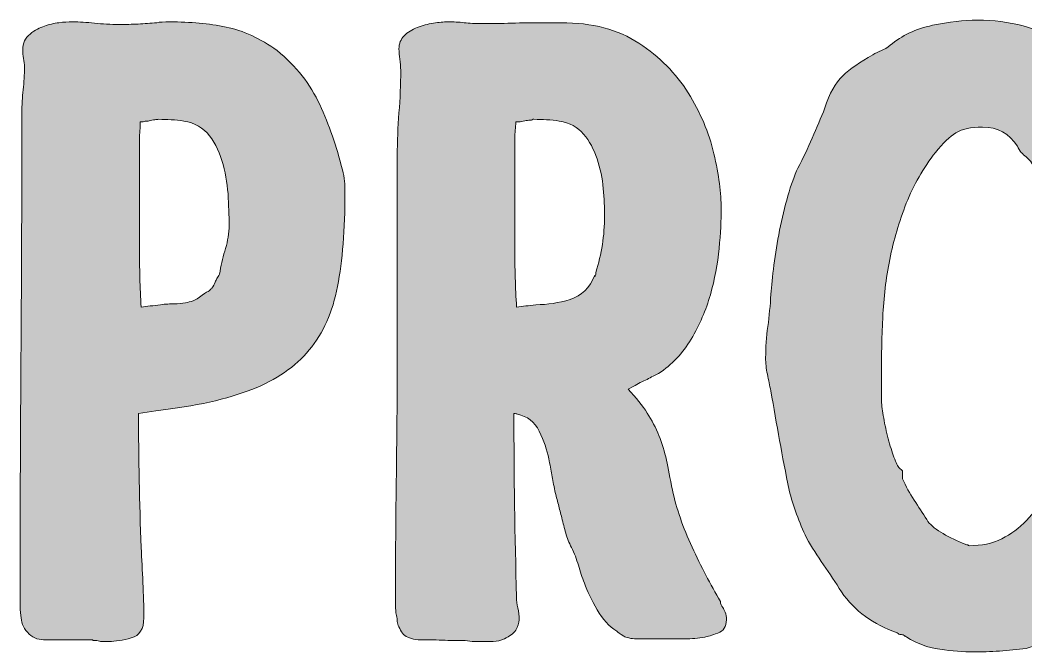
# Model space of a CAD drawing. Header units: inches. Extents: x 86 to 994, y -962 to -118.
# Drawn here: x 89.4 to 550.9, y -961.6 to -671.4 of the extents above; entities that cross this region are included whole.
import ezdxf

# ---------------------------------------------------------------- set-up
doc = ezdxf.new("R2010")
doc.units = ezdxf.units.IN
doc.header["$MEASUREMENT"] = 0
doc.layers.add('Layer 1', color=7, linetype='Continuous')

# ---------------------------------------------------------------- blocks, each defined once
blk = doc.blocks.new('block 3')
at = {"layer": 'Layer 1', "true_color": 0x1f9d48}
h = blk.add_hatch(color=114, dxfattribs=at)
h.dxf.hatch_style = 2
edge = h.paths.add_edge_path()
edge.add_spline(control_points=[(143.74, -852.05), (143.74, -872.58), (144.14, -893.09), (144.94, -913.61), (145.2, -918.94), (145.47, -924.34), (145.74, -929.79), (146, -935.26), (146.14, -940.65), (146.14, -945.98), (146.14, -951.05), (144.2, -954.11), (140.34, -955.18), (136.48, -956.24), (133.08, -956.77), (130.15, -956.77), (130.15, -956.77), (126.95, -956.77), (126.95, -956.77), (126.41, -956.77), (126.01, -956.71), (125.75, -956.58), (125.48, -956.44), (125.08, -956.37), (124.55, -956.37), (124.55, -956.37), (122.95, -956.37), (122.95, -956.37), (122.69, -956.11), (122.42, -955.98), (122.15, -955.98), (122.15, -955.98), (100.17, -955.98), (100.17, -955.98), (97.24, -955.98), (94.77, -954.84), (92.78, -952.58), (90.78, -950.32), (89.78, -947.72), (89.78, -944.78), (89.51, -942.92), (89.38, -941.25), (89.38, -939.79), (89.38, -938.33), (89.38, -937.33), (89.38, -936.79), (89.38, -899.49), (89.51, -862.38), (89.78, -825.47), (90.04, -788.57), (90.18, -751.47), (90.18, -714.16), (90.18, -710.43), (90.38, -706.83), (90.78, -703.37), (91.18, -699.91), (91.38, -696.44), (91.38, -692.97), (91.38, -691.64), (91.24, -690.31), (90.98, -688.98), (90.71, -687.65), (90.58, -686.32), (90.58, -684.98), (90.58, -682.05), (91.71, -679.65), (93.98, -677.79), (96.24, -675.93), (98.44, -674.72), (100.57, -674.19), (102.7, -673.39), (104.9, -672.86), (107.17, -672.59), (109.43, -672.33), (111.49, -672.19), (113.36, -672.19), (116.56, -672.19), (119.96, -672.39), (123.55, -672.79), (127.15, -673.19), (130.95, -673.39), (134.94, -673.39), (137.87, -673.39), (140.74, -673.33), (143.54, -673.19), (146.33, -673.06), (149.2, -672.86), (152.13, -672.59), (153.46, -672.33), (155.46, -672.19), (158.13, -672.19), (167.45, -672.19), (176.04, -672.99), (183.91, -674.59), (191.76, -676.19), (199.56, -679.79), (207.29, -685.38), (216.08, -692.58), (222.61, -700.84), (226.87, -710.16), (231.14, -719.49), (234.6, -729.48), (237.27, -740.14), (237.8, -742.01), (238.13, -743.74), (238.27, -745.34), (238.4, -746.93), (238.47, -748.67), (238.47, -750.53), (238.47, -767.59), (237.33, -781.98), (235.07, -793.7), (232.8, -805.43), (228.47, -815.15), (222.08, -822.88), (215.68, -830.61), (206.89, -836.67), (195.7, -841.06), (184.51, -845.46), (169.85, -848.72), (151.73, -850.86), (151.73, -850.86), (143.74, -852.05), (143.74, -852.05)], knot_values=[0, 0, 0, 0, 1, 1, 1, 2, 2, 2, 3, 3, 3, 4, 4, 4, 5, 5, 5, 6, 6, 6, 7, 7, 7, 8, 8, 8, 9, 9, 9, 10, 10, 10, 11, 11, 11, 12, 12, 12, 13, 13, 13, 14, 14, 14, 15, 15, 15, 16, 16, 16, 17, 17, 17, 18, 18, 18, 19, 19, 19, 20, 20, 20, 21, 21, 21, 22, 22, 22, 23, 23, 23, 24, 24, 24, 25, 25, 25, 26, 26, 26, 27, 27, 27, 28, 28, 28, 29, 29, 29, 30, 30, 30, 31, 31, 31, 32, 32, 32, 33, 33, 33, 34, 34, 34, 35, 35, 35, 36, 36, 36, 37, 37, 37, 38, 38, 38, 39, 39, 39, 40, 40, 40, 41, 41, 41, 41], degree=3, periodic=1)
edge = h.paths.add_edge_path()
edge.add_spline(control_points=[(144.94, -803.29), (146.27, -803.03), (147.67, -802.83), (149.13, -802.69), (150.6, -802.56), (152.13, -802.36), (153.73, -802.09), (156.13, -801.83), (158.26, -801.69), (160.13, -801.69), (161.99, -801.69), (163.72, -801.56), (165.32, -801.29), (166.38, -801.03), (167.52, -800.69), (168.72, -800.29), (169.92, -799.89), (171.32, -799.03), (172.92, -797.69), (174.52, -796.63), (175.58, -795.97), (176.11, -795.7), (176.11, -795.7), (176.91, -794.9), (176.91, -794.9), (176.91, -794.63), (177.05, -794.5), (177.31, -794.5), (178.11, -793.7), (178.64, -792.77), (178.91, -791.7), (179.17, -791.17), (179.44, -790.64), (179.71, -790.1), (179.97, -789.57), (180.37, -788.9), (180.91, -788.1), (181.44, -784.37), (182.24, -780.85), (183.31, -777.51), (184.37, -774.18), (185.04, -770.65), (185.31, -766.92), (185.31, -762.92), (185.17, -758.33), (184.91, -753.13), (184.64, -747.93), (183.84, -742.81), (182.51, -737.74), (181.17, -732.68), (179.11, -728.28), (176.31, -724.55), (173.51, -720.82), (169.58, -718.55), (164.52, -717.76), (162.65, -717.49), (160.73, -717.29), (158.73, -717.15), (156.73, -717.03), (154.79, -716.96), (152.93, -716.96), (152.39, -716.96), (151.8, -717.03), (151.13, -717.15), (150.46, -717.29), (149.46, -717.49), (148.14, -717.76), (147.6, -717.76), (147, -717.82), (146.33, -717.96), (145.67, -718.09), (145.07, -718.16), (144.54, -718.16), (144.54, -719.49), (144.47, -720.82), (144.34, -722.15), (144.2, -723.49), (144.14, -724.82), (144.14, -726.15), (144.14, -726.15), (144.14, -740.94), (144.14, -740.94), (144.14, -740.94), (144.14, -776.11), (144.14, -776.11), (144.14, -780.65), (144.2, -785.17), (144.34, -789.7), (144.47, -794.24), (144.67, -798.76), (144.94, -803.29)], knot_values=[0, 0, 0, 0, 1, 1, 1, 2, 2, 2, 3, 3, 3, 4, 4, 4, 5, 5, 5, 6, 6, 6, 7, 7, 7, 8, 8, 8, 9, 9, 9, 10, 10, 10, 11, 11, 11, 12, 12, 12, 13, 13, 13, 14, 14, 14, 15, 15, 15, 16, 16, 16, 17, 17, 17, 18, 18, 18, 19, 19, 19, 20, 20, 20, 21, 21, 21, 22, 22, 22, 23, 23, 23, 24, 24, 24, 25, 25, 25, 26, 26, 26, 27, 27, 27, 28, 28, 28, 29, 29, 29, 30, 30, 30, 30], degree=3, periodic=1)
h = blk.add_hatch(color=114, dxfattribs=at)
h.dxf.hatch_style = 2
edge = h.paths.add_edge_path()
edge.add_spline(control_points=[(368.36, -840.86), (372.1, -844.86), (375.02, -848.52), (377.16, -851.85), (379.29, -855.19), (381.09, -858.65), (382.55, -862.25), (384.02, -865.85), (385.15, -869.58), (385.95, -873.44), (386.75, -877.3), (387.68, -881.9), (388.75, -887.23), (390.61, -895.76), (393.61, -904.48), (397.74, -913.41), (401.87, -922.34), (406.2, -930.66), (410.74, -938.39), (410.74, -939.46), (411.13, -940.39), (411.93, -941.18), (412.19, -941.72), (412.53, -942.46), (412.93, -943.38), (413.33, -944.32), (413.53, -945.45), (413.53, -946.78), (413.53, -949.98), (412.19, -952.05), (409.54, -952.98), (406.87, -953.91), (404.87, -954.51), (403.54, -954.77), (400.6, -955.31), (397.54, -955.57), (394.35, -955.57), (391.15, -955.57), (387.95, -955.57), (384.75, -955.57), (384.75, -955.57), (372.36, -955.57), (372.36, -955.57), (371.03, -955.57), (369.83, -955.44), (368.77, -955.18), (367.7, -954.91), (366.9, -954.65), (366.37, -954.38), (364.77, -953.32), (363.7, -952.52), (363.17, -951.98), (359.7, -949.85), (356.71, -946.58), (354.18, -942.19), (351.64, -937.79), (349.71, -933.73), (348.38, -930), (347.31, -927.33), (346.38, -924.6), (345.58, -921.8), (344.78, -919), (343.72, -916.27), (342.39, -913.61), (341.32, -911.48), (340.45, -909.28), (339.79, -907.01), (339.12, -904.75), (338.52, -902.42), (337.99, -900.02), (337.45, -897.89), (336.92, -895.82), (336.39, -893.82), (335.85, -891.82), (335.32, -889.76), (334.79, -887.63), (334.25, -884.97), (333.79, -882.5), (333.39, -880.23), (332.99, -877.97), (332.52, -875.51), (331.99, -872.84), (331.19, -868.84), (329.73, -864.64), (327.6, -860.25), (325.46, -855.85), (322.13, -853.25), (317.6, -852.45), (317.34, -852.19), (316.81, -852.05), (316.01, -852.05), (316.01, -880.3), (316.41, -908.41), (317.21, -936.39), (317.21, -937.99), (317.41, -939.66), (317.8, -941.39), (318.2, -943.12), (318.4, -944.92), (318.4, -946.78), (318.4, -948.38), (317.87, -949.98), (316.81, -951.58), (315.74, -953.18), (314.01, -954.51), (311.61, -955.57), (310.01, -956.37), (308.28, -956.77), (306.41, -956.77), (306.41, -956.77), (302.42, -956.77), (302.42, -956.77), (301.08, -956.77), (299.62, -956.77), (298.02, -956.77), (296.42, -956.77), (294.95, -956.64), (293.62, -956.37), (290.16, -956.37), (286.63, -956.31), (283.03, -956.17), (279.44, -956.04), (275.77, -955.98), (272.04, -955.98), (270.7, -955.98), (269.11, -955.57), (267.24, -954.77), (265.37, -953.98), (264.04, -952.38), (263.25, -949.98), (262.71, -949.18), (262.45, -948.38), (262.45, -947.58), (262.45, -946.78), (262.31, -945.85), (262.05, -944.78), (261.78, -943.18), (261.65, -941.72), (261.65, -940.39), (261.65, -939.06), (261.65, -938.12), (261.65, -937.59), (261.65, -918.4), (261.78, -899.16), (262.05, -879.83), (262.31, -860.52), (262.45, -841.26), (262.45, -822.08), (262.45, -822.08), (262.45, -733.74), (262.45, -733.74), (262.45, -727.09), (262.71, -720.49), (263.25, -713.96), (263.78, -707.43), (264.04, -700.97), (264.04, -694.58), (264.04, -692.71), (263.91, -690.98), (263.65, -689.38), (263.38, -687.78), (263.25, -686.18), (263.25, -684.58), (263.25, -682.18), (264.04, -680.19), (265.64, -678.58), (267.24, -676.99), (269.24, -675.73), (271.64, -674.79), (274.04, -673.86), (276.5, -673.19), (279.03, -672.79), (281.56, -672.39), (283.76, -672.19), (285.63, -672.19), (288.29, -672.19), (290.83, -672.33), (293.22, -672.59), (295.62, -672.86), (298.15, -672.99), (300.82, -672.99), (305.61, -672.99), (310.34, -672.93), (315.01, -672.79), (319.67, -672.66), (324.4, -672.59), (329.2, -672.59), (329.2, -672.59), (337.59, -672.59), (337.59, -672.59), (351.98, -672.59), (363.9, -675.73), (373.36, -681.98), (382.82, -688.25), (390.35, -695.84), (395.95, -704.77), (401.54, -713.7), (405.47, -723.02), (407.74, -732.74), (410, -742.47), (411.13, -750.93), (411.13, -758.13), (411.13, -763.19), (410.79, -769.26), (410.14, -776.31), (409.47, -783.38), (408.14, -790.44), (406.14, -797.5), (404.14, -804.56), (401.2, -811.35), (397.34, -817.88), (393.48, -824.41), (388.48, -829.67), (382.36, -833.67), (382.36, -833.67), (379.96, -834.87), (379.96, -834.87), (378.89, -835.4), (377.96, -835.93), (377.16, -836.47), (375.02, -837.27), (372.89, -838.33), (370.77, -839.66), (370.77, -839.66), (368.36, -840.86), (368.36, -840.86)], knot_values=[0, 0, 0, 0, 1, 1, 1, 2, 2, 2, 3, 3, 3, 4, 4, 4, 5, 5, 5, 6, 6, 6, 7, 7, 7, 8, 8, 8, 9, 9, 9, 10, 10, 10, 11, 11, 11, 12, 12, 12, 13, 13, 13, 14, 14, 14, 15, 15, 15, 16, 16, 16, 17, 17, 17, 18, 18, 18, 19, 19, 19, 20, 20, 20, 21, 21, 21, 22, 22, 22, 23, 23, 23, 24, 24, 24, 25, 25, 25, 26, 26, 26, 27, 27, 27, 28, 28, 28, 29, 29, 29, 30, 30, 30, 31, 31, 31, 32, 32, 32, 33, 33, 33, 34, 34, 34, 35, 35, 35, 36, 36, 36, 37, 37, 37, 38, 38, 38, 39, 39, 39, 40, 40, 40, 41, 41, 41, 42, 42, 42, 43, 43, 43, 44, 44, 44, 45, 45, 45, 46, 46, 46, 47, 47, 47, 48, 48, 48, 49, 49, 49, 50, 50, 50, 51, 51, 51, 52, 52, 52, 53, 53, 53, 54, 54, 54, 55, 55, 55, 56, 56, 56, 57, 57, 57, 58, 58, 58, 59, 59, 59, 60, 60, 60, 61, 61, 61, 62, 62, 62, 63, 63, 63, 64, 64, 64, 65, 65, 65, 66, 66, 66, 67, 67, 67, 68, 68, 68, 69, 69, 69, 70, 70, 70, 71, 71, 71, 72, 72, 72, 73, 73, 73, 74, 74, 74, 75, 75, 75, 75], degree=3, periodic=1)
edge = h.paths.add_edge_path()
edge.add_spline(control_points=[(353.18, -789.3), (353.18, -789.04), (353.24, -788.77), (353.38, -788.5), (353.51, -788.24), (353.58, -787.84), (353.58, -787.3), (354.91, -783.04), (355.91, -778.78), (356.58, -774.51), (357.24, -770.25), (357.57, -765.86), (357.57, -761.32), (357.57, -757.6), (357.38, -753.4), (356.97, -748.73), (356.58, -744.07), (355.64, -739.54), (354.18, -735.14), (352.71, -730.75), (350.64, -726.95), (347.98, -723.75), (345.31, -720.55), (341.59, -718.55), (336.79, -717.76), (334.92, -717.49), (332.99, -717.29), (331, -717.15), (329, -717.03), (327.06, -716.96), (325.2, -716.96), (325.2, -716.96), (324.8, -716.96), (324.8, -716.96), (324.53, -717.22), (324.26, -717.36), (324, -717.36), (323.2, -717.36), (322.4, -717.42), (321.6, -717.56), (320.8, -717.69), (319.87, -717.89), (318.8, -718.16), (318.8, -718.16), (316.81, -718.16), (316.81, -718.16), (316.81, -719.49), (316.74, -720.75), (316.61, -721.95), (316.47, -723.15), (316.41, -724.42), (316.41, -725.75), (316.41, -725.75), (316.41, -740.54), (316.41, -740.54), (316.41, -740.54), (316.41, -776.11), (316.41, -776.11), (316.41, -780.65), (316.47, -785.17), (316.61, -789.7), (316.74, -794.24), (316.94, -798.76), (317.21, -803.29), (318.54, -803.03), (319.94, -802.83), (321.4, -802.69), (322.86, -802.56), (324.4, -802.36), (326, -802.09), (331.33, -802.09), (336.59, -801.29), (341.79, -799.69), (346.98, -798.1), (350.78, -794.37), (353.18, -788.5), (353.18, -788.5), (353.18, -789.3), (353.18, -789.3)], knot_values=[0, 0, 0, 0, 1, 1, 1, 2, 2, 2, 3, 3, 3, 4, 4, 4, 5, 5, 5, 6, 6, 6, 7, 7, 7, 8, 8, 8, 9, 9, 9, 10, 10, 10, 11, 11, 11, 12, 12, 12, 13, 13, 13, 14, 14, 14, 15, 15, 15, 16, 16, 16, 17, 17, 17, 18, 18, 18, 19, 19, 19, 20, 20, 20, 21, 21, 21, 22, 22, 22, 23, 23, 23, 24, 24, 24, 25, 25, 25, 26, 26, 26, 26], degree=3, periodic=1)
h = blk.add_hatch(color=114, dxfattribs=at)
h.dxf.hatch_style = 2
edge = h.paths.add_edge_path()
edge.add_spline(control_points=[(433.91, -797.3), (434.17, -793.57), (434.64, -789.1), (435.31, -783.91), (435.97, -778.71), (436.84, -773.38), (437.91, -767.92), (438.97, -762.46), (440.24, -757.19), (441.71, -752.13), (443.17, -747.07), (444.7, -742.81), (446.3, -739.34), (448.7, -734.81), (450.9, -730.21), (452.9, -725.55), (454.9, -720.89), (456.83, -716.3), (458.69, -711.76), (460.82, -705.1), (463.55, -700.17), (466.89, -696.97), (470.22, -693.78), (474.81, -690.58), (480.68, -687.38), (482.01, -686.58), (483.34, -685.92), (484.67, -685.38), (486.01, -684.85), (487.34, -684.05), (488.67, -682.98), (494, -678.46), (500.46, -675.39), (508.05, -673.79), (515.65, -672.19), (522.51, -671.39), (528.64, -671.39), (543.56, -671.39), (556.75, -674.99), (568.21, -682.18), (570.07, -683.78), (572.34, -684.98), (575, -685.78), (576.33, -686.32), (577.53, -686.98), (578.6, -687.78), (579.66, -688.58), (580.86, -689.25), (582.2, -689.78), (584.86, -691.37), (587.4, -693.18), (589.79, -695.17), (592.19, -697.17), (594.32, -699.64), (596.19, -702.57), (597.79, -705.5), (599.19, -708.63), (600.39, -711.96), (601.58, -715.29), (602.85, -718.55), (604.18, -721.75), (606.31, -725.75), (608.11, -729.55), (609.58, -733.15), (611.04, -736.74), (612.38, -740.28), (613.58, -743.74), (614.78, -747.2), (615.91, -750.8), (616.97, -754.53), (618.04, -758.26), (619.1, -762.39), (620.17, -766.92), (620.7, -769.86), (621.1, -772.65), (621.37, -775.31), (621.63, -777.98), (621.77, -780.65), (621.77, -783.31), (622.03, -783.84), (622.43, -784.9), (622.97, -786.5), (623.23, -787.3), (623.37, -788.24), (623.37, -789.3), (623.37, -790.37), (623.5, -791.3), (623.77, -792.1), (624.3, -796.63), (624.83, -801.43), (625.37, -806.49), (625.9, -811.55), (626.17, -816.35), (626.17, -820.88), (626.17, -834.47), (624.37, -849.06), (620.77, -864.64), (617.17, -880.23), (612.97, -894.56), (608.18, -907.61), (606.58, -912.15), (603.58, -917.47), (599.19, -923.6), (594.79, -929.73), (590.99, -934.66), (587.8, -938.39), (586.46, -939.73), (585.2, -940.92), (584, -941.98), (582.8, -943.05), (581.66, -944.12), (580.6, -945.18), (579.27, -946.25), (578.07, -947.18), (577, -947.98), (575.94, -948.78), (574.74, -949.72), (573.41, -950.78), (573.41, -950.78), (571.01, -952.78), (571.01, -952.78), (571.01, -952.78), (567.41, -952.78), (567.41, -952.78), (566.07, -952.78), (563.95, -953.58), (561.02, -955.18), (560.48, -955.71), (559.88, -956.17), (559.22, -956.58), (558.55, -956.97), (557.95, -957.3), (557.42, -957.57), (556.88, -957.84), (556.02, -958.24), (554.82, -958.77), (553.62, -959.3), (552.36, -959.7), (551.02, -959.97), (547.03, -960.5), (542.96, -960.9), (538.83, -961.17), (534.7, -961.43), (530.77, -961.57), (527.04, -961.57), (522.24, -961.57), (517.05, -961.17), (511.45, -960.37), (505.86, -959.57), (500.79, -957.71), (496.27, -954.77), (496, -954.51), (495.8, -954.38), (495.67, -954.38), (495.53, -954.38), (495.33, -954.24), (495.07, -953.98), (494.53, -953.71), (494, -953.58), (493.47, -953.58), (492.93, -953.58), (492.4, -953.32), (491.87, -952.78), (480.94, -949.05), (472.42, -942.78), (466.29, -933.99), (463.62, -929.73), (460.89, -925.6), (458.09, -921.6), (455.3, -917.6), (452.7, -913.48), (450.3, -909.21), (446.84, -902.01), (444.17, -894.69), (442.31, -887.23), (440.71, -879.5), (439.24, -871.91), (437.91, -864.45), (436.57, -856.99), (435.24, -849.39), (433.91, -841.66), (433.37, -839.26), (432.84, -836.74), (432.31, -834.07), (431.78, -831.41), (431.51, -828.87), (431.51, -826.47), (431.51, -821.68), (431.85, -816.88), (432.51, -812.08), (433.18, -807.29), (433.64, -802.36), (433.91, -797.3)], knot_values=[0, 0, 0, 0, 1, 1, 1, 2, 2, 2, 3, 3, 3, 4, 4, 4, 5, 5, 5, 6, 6, 6, 7, 7, 7, 8, 8, 8, 9, 9, 9, 10, 10, 10, 11, 11, 11, 12, 12, 12, 13, 13, 13, 14, 14, 14, 15, 15, 15, 16, 16, 16, 17, 17, 17, 18, 18, 18, 19, 19, 19, 20, 20, 20, 21, 21, 21, 22, 22, 22, 23, 23, 23, 24, 24, 24, 25, 25, 25, 26, 26, 26, 27, 27, 27, 28, 28, 28, 29, 29, 29, 30, 30, 30, 31, 31, 31, 32, 32, 32, 33, 33, 33, 34, 34, 34, 35, 35, 35, 36, 36, 36, 37, 37, 37, 38, 38, 38, 39, 39, 39, 40, 40, 40, 41, 41, 41, 42, 42, 42, 43, 43, 43, 44, 44, 44, 45, 45, 45, 46, 46, 46, 47, 47, 47, 48, 48, 48, 49, 49, 49, 50, 50, 50, 51, 51, 51, 52, 52, 52, 53, 53, 53, 54, 54, 54, 55, 55, 55, 56, 56, 56, 57, 57, 57, 58, 58, 58, 59, 59, 59, 60, 60, 60, 61, 61, 61, 62, 62, 62, 63, 63, 63, 64, 64, 64, 64], degree=3, periodic=1)
edge = h.paths.add_edge_path()
edge.add_spline(control_points=[(494.27, -882.03), (495.86, -885.5), (497.67, -888.76), (499.66, -891.82), (501.66, -894.89), (503.59, -897.89), (505.46, -900.82), (506.79, -902.95), (508.92, -904.88), (511.85, -906.61), (514.78, -908.35), (518.11, -910.01), (521.85, -911.61), (522.38, -911.88), (522.91, -912.08), (523.45, -912.21), (523.98, -912.34), (524.51, -912.55), (525.04, -912.81), (530.64, -912.81), (535.57, -911.75), (539.83, -909.61), (544.09, -907.48), (547.89, -904.68), (551.22, -901.22), (554.55, -897.76), (557.28, -893.76), (559.42, -889.22), (561.55, -884.7), (563.15, -879.9), (564.21, -874.84), (566.61, -865.51), (568.81, -856.05), (570.81, -846.46), (572.81, -836.87), (573.81, -827.14), (573.81, -817.28), (573.81, -811.95), (573.34, -805.63), (572.41, -798.29), (571.47, -790.97), (570.14, -783.5), (568.41, -775.91), (566.67, -768.32), (564.55, -761.06), (562.02, -754.13), (559.48, -747.2), (556.75, -741.6), (553.82, -737.34), (553.55, -737.08), (553.42, -736.88), (553.42, -736.74), (553.42, -736.61), (553.28, -736.41), (553.02, -736.14), (553.02, -736.14), (551.02, -734.14), (551.02, -734.14), (549.42, -733.08), (548.09, -731.48), (547.03, -729.35), (543.29, -723.49), (537.96, -720.55), (531.04, -720.55), (525.71, -720.55), (521.64, -721.42), (518.85, -723.15), (516.05, -724.89), (512.92, -727.89), (509.45, -732.14), (503.86, -739.34), (499.39, -747.13), (496.07, -755.53), (492.73, -763.92), (490.2, -772.51), (488.47, -781.31), (486.73, -790.1), (485.67, -798.96), (485.27, -807.89), (484.87, -816.82), (484.67, -825.67), (484.67, -834.47), (484.67, -834.47), (484.67, -845.66), (484.67, -845.66), (484.67, -847.53), (484.94, -849.99), (485.47, -853.05), (486.01, -856.12), (486.67, -859.25), (487.47, -862.45), (488.27, -865.64), (489.13, -868.58), (490.07, -871.24), (491, -873.91), (491.87, -875.77), (492.67, -876.83), (492.67, -876.83), (494.27, -878.43), (494.27, -878.43), (494.27, -878.43), (494.27, -882.03), (494.27, -882.03)], knot_values=[0, 0, 0, 0, 1, 1, 1, 2, 2, 2, 3, 3, 3, 4, 4, 4, 5, 5, 5, 6, 6, 6, 7, 7, 7, 8, 8, 8, 9, 9, 9, 10, 10, 10, 11, 11, 11, 12, 12, 12, 13, 13, 13, 14, 14, 14, 15, 15, 15, 16, 16, 16, 17, 17, 17, 18, 18, 18, 19, 19, 19, 20, 20, 20, 21, 21, 21, 22, 22, 22, 23, 23, 23, 24, 24, 24, 25, 25, 25, 26, 26, 26, 27, 27, 27, 28, 28, 28, 29, 29, 29, 30, 30, 30, 31, 31, 31, 32, 32, 32, 33, 33, 33, 34, 34, 34, 34], degree=3, periodic=1)
at = {"layer": 'Layer 1', "lineweight": 0}
for points, knots in [([(143.74, -852.05), (143.74, -872.58), (144.14, -893.09), (144.94, -913.61), (145.2, -918.94), (145.47, -924.34), (145.74, -929.79), (146, -935.26), (146.14, -940.65), (146.14, -945.98), (146.14, -951.05), (144.2, -954.11), (140.34, -955.18), (136.48, -956.24), (133.08, -956.77), (130.15, -956.77), (130.15, -956.77), (126.95, -956.77), (126.95, -956.77), (126.41, -956.77), (126.01, -956.71), (125.75, -956.58), (125.48, -956.44), (125.08, -956.37), (124.55, -956.37), (124.55, -956.37), (122.95, -956.37), (122.95, -956.37), (122.69, -956.11), (122.42, -955.98), (122.15, -955.98), (122.15, -955.98), (100.17, -955.98), (100.17, -955.98), (97.24, -955.98), (94.77, -954.84), (92.78, -952.58), (90.78, -950.32), (89.78, -947.72), (89.78, -944.78), (89.51, -942.92), (89.38, -941.25), (89.38, -939.79), (89.38, -938.33), (89.38, -937.33), (89.38, -936.79), (89.38, -899.49), (89.51, -862.38), (89.78, -825.47), (90.04, -788.57), (90.18, -751.47), (90.18, -714.16), (90.18, -710.43), (90.38, -706.83), (90.78, -703.37), (91.18, -699.91), (91.38, -696.44), (91.38, -692.97), (91.38, -691.64), (91.24, -690.31), (90.98, -688.98), (90.71, -687.65), (90.58, -686.32), (90.58, -684.98), (90.58, -682.05), (91.71, -679.65), (93.98, -677.79), (96.24, -675.93), (98.44, -674.72), (100.57, -674.19), (102.7, -673.39), (104.9, -672.86), (107.17, -672.59), (109.43, -672.33), (111.49, -672.19), (113.36, -672.19), (116.56, -672.19), (119.96, -672.39), (123.55, -672.79), (127.15, -673.19), (130.95, -673.39), (134.94, -673.39), (137.87, -673.39), (140.74, -673.33), (143.54, -673.19), (146.33, -673.06), (149.2, -672.86), (152.13, -672.59), (153.46, -672.33), (155.46, -672.19), (158.13, -672.19), (167.45, -672.19), (176.04, -672.99), (183.91, -674.59), (191.76, -676.19), (199.56, -679.79), (207.29, -685.38), (216.08, -692.58), (222.61, -700.84), (226.87, -710.16), (231.14, -719.49), (234.6, -729.48), (237.27, -740.14), (237.8, -742.01), (238.13, -743.74), (238.27, -745.34), (238.4, -746.93), (238.47, -748.67), (238.47, -750.53), (238.47, -767.59), (237.33, -781.98), (235.07, -793.7), (232.8, -805.43), (228.47, -815.15), (222.08, -822.88), (215.68, -830.61), (206.89, -836.67), (195.7, -841.06), (184.51, -845.46), (169.85, -848.72), (151.73, -850.86), (151.73, -850.86), (143.74, -852.05), (143.74, -852.05)], [0, 0, 0, 0, 1, 1, 1, 2, 2, 2, 3, 3, 3, 4, 4, 4, 5, 5, 5, 6, 6, 6, 7, 7, 7, 8, 8, 8, 9, 9, 9, 10, 10, 10, 11, 11, 11, 12, 12, 12, 13, 13, 13, 14, 14, 14, 15, 15, 15, 16, 16, 16, 17, 17, 17, 18, 18, 18, 19, 19, 19, 20, 20, 20, 21, 21, 21, 22, 22, 22, 23, 23, 23, 24, 24, 24, 25, 25, 25, 26, 26, 26, 27, 27, 27, 28, 28, 28, 29, 29, 29, 30, 30, 30, 31, 31, 31, 32, 32, 32, 33, 33, 33, 34, 34, 34, 35, 35, 35, 36, 36, 36, 37, 37, 37, 38, 38, 38, 39, 39, 39, 40, 40, 40, 41, 41, 41, 41]), ([(368.36, -840.86), (372.1, -844.86), (375.02, -848.52), (377.16, -851.85), (379.29, -855.19), (381.09, -858.65), (382.55, -862.25), (384.02, -865.85), (385.15, -869.58), (385.95, -873.44), (386.75, -877.3), (387.68, -881.9), (388.75, -887.23), (390.61, -895.76), (393.61, -904.48), (397.74, -913.41), (401.87, -922.34), (406.2, -930.66), (410.74, -938.39), (410.74, -939.46), (411.13, -940.39), (411.93, -941.18), (412.19, -941.72), (412.53, -942.46), (412.93, -943.38), (413.33, -944.32), (413.53, -945.45), (413.53, -946.78), (413.53, -949.98), (412.19, -952.05), (409.54, -952.98), (406.87, -953.91), (404.87, -954.51), (403.54, -954.77), (400.6, -955.31), (397.54, -955.57), (394.35, -955.57), (391.15, -955.57), (387.95, -955.57), (384.75, -955.57), (384.75, -955.57), (372.36, -955.57), (372.36, -955.57), (371.03, -955.57), (369.83, -955.44), (368.77, -955.18), (367.7, -954.91), (366.9, -954.65), (366.37, -954.38), (364.77, -953.32), (363.7, -952.52), (363.17, -951.98), (359.7, -949.85), (356.71, -946.58), (354.18, -942.19), (351.64, -937.79), (349.71, -933.73), (348.38, -930), (347.31, -927.33), (346.38, -924.6), (345.58, -921.8), (344.78, -919), (343.72, -916.27), (342.39, -913.61), (341.32, -911.48), (340.45, -909.28), (339.79, -907.01), (339.12, -904.75), (338.52, -902.42), (337.99, -900.02), (337.45, -897.89), (336.92, -895.82), (336.39, -893.82), (335.85, -891.82), (335.32, -889.76), (334.79, -887.63), (334.25, -884.97), (333.79, -882.5), (333.39, -880.23), (332.99, -877.97), (332.52, -875.51), (331.99, -872.84), (331.19, -868.84), (329.73, -864.64), (327.6, -860.25), (325.46, -855.85), (322.13, -853.25), (317.6, -852.45), (317.34, -852.19), (316.81, -852.05), (316.01, -852.05), (316.01, -880.3), (316.41, -908.41), (317.21, -936.39), (317.21, -937.99), (317.41, -939.66), (317.8, -941.39), (318.2, -943.12), (318.4, -944.92), (318.4, -946.78), (318.4, -948.38), (317.87, -949.98), (316.81, -951.58), (315.74, -953.18), (314.01, -954.51), (311.61, -955.57), (310.01, -956.37), (308.28, -956.77), (306.41, -956.77), (306.41, -956.77), (302.42, -956.77), (302.42, -956.77), (301.08, -956.77), (299.62, -956.77), (298.02, -956.77), (296.42, -956.77), (294.95, -956.64), (293.62, -956.37), (290.16, -956.37), (286.63, -956.31), (283.03, -956.17), (279.44, -956.04), (275.77, -955.98), (272.04, -955.98), (270.7, -955.98), (269.11, -955.57), (267.24, -954.77), (265.37, -953.98), (264.04, -952.38), (263.25, -949.98), (262.71, -949.18), (262.45, -948.38), (262.45, -947.58), (262.45, -946.78), (262.31, -945.85), (262.05, -944.78), (261.78, -943.18), (261.65, -941.72), (261.65, -940.39), (261.65, -939.06), (261.65, -938.12), (261.65, -937.59), (261.65, -918.4), (261.78, -899.16), (262.05, -879.83), (262.31, -860.52), (262.45, -841.26), (262.45, -822.08), (262.45, -822.08), (262.45, -733.74), (262.45, -733.74), (262.45, -727.09), (262.71, -720.49), (263.25, -713.96), (263.78, -707.43), (264.04, -700.97), (264.04, -694.58), (264.04, -692.71), (263.91, -690.98), (263.65, -689.38), (263.38, -687.78), (263.25, -686.18), (263.25, -684.58), (263.25, -682.18), (264.04, -680.19), (265.64, -678.58), (267.24, -676.99), (269.24, -675.73), (271.64, -674.79), (274.04, -673.86), (276.5, -673.19), (279.03, -672.79), (281.56, -672.39), (283.76, -672.19), (285.63, -672.19), (288.29, -672.19), (290.83, -672.33), (293.22, -672.59), (295.62, -672.86), (298.15, -672.99), (300.82, -672.99), (305.61, -672.99), (310.34, -672.93), (315.01, -672.79), (319.67, -672.66), (324.4, -672.59), (329.2, -672.59), (329.2, -672.59), (337.59, -672.59), (337.59, -672.59), (351.98, -672.59), (363.9, -675.73), (373.36, -681.98), (382.82, -688.25), (390.35, -695.84), (395.95, -704.77), (401.54, -713.7), (405.47, -723.02), (407.74, -732.74), (410, -742.47), (411.13, -750.93), (411.13, -758.13), (411.13, -763.19), (410.79, -769.26), (410.14, -776.31), (409.47, -783.38), (408.14, -790.44), (406.14, -797.5), (404.14, -804.56), (401.2, -811.35), (397.34, -817.88), (393.48, -824.41), (388.48, -829.67), (382.36, -833.67), (382.36, -833.67), (379.96, -834.87), (379.96, -834.87), (378.89, -835.4), (377.96, -835.93), (377.16, -836.47), (375.02, -837.27), (372.89, -838.33), (370.77, -839.66), (370.77, -839.66), (368.36, -840.86), (368.36, -840.86)], [0, 0, 0, 0, 1, 1, 1, 2, 2, 2, 3, 3, 3, 4, 4, 4, 5, 5, 5, 6, 6, 6, 7, 7, 7, 8, 8, 8, 9, 9, 9, 10, 10, 10, 11, 11, 11, 12, 12, 12, 13, 13, 13, 14, 14, 14, 15, 15, 15, 16, 16, 16, 17, 17, 17, 18, 18, 18, 19, 19, 19, 20, 20, 20, 21, 21, 21, 22, 22, 22, 23, 23, 23, 24, 24, 24, 25, 25, 25, 26, 26, 26, 27, 27, 27, 28, 28, 28, 29, 29, 29, 30, 30, 30, 31, 31, 31, 32, 32, 32, 33, 33, 33, 34, 34, 34, 35, 35, 35, 36, 36, 36, 37, 37, 37, 38, 38, 38, 39, 39, 39, 40, 40, 40, 41, 41, 41, 42, 42, 42, 43, 43, 43, 44, 44, 44, 45, 45, 45, 46, 46, 46, 47, 47, 47, 48, 48, 48, 49, 49, 49, 50, 50, 50, 51, 51, 51, 52, 52, 52, 53, 53, 53, 54, 54, 54, 55, 55, 55, 56, 56, 56, 57, 57, 57, 58, 58, 58, 59, 59, 59, 60, 60, 60, 61, 61, 61, 62, 62, 62, 63, 63, 63, 64, 64, 64, 65, 65, 65, 66, 66, 66, 67, 67, 67, 68, 68, 68, 69, 69, 69, 70, 70, 70, 71, 71, 71, 72, 72, 72, 73, 73, 73, 74, 74, 74, 75, 75, 75, 75]), ([(433.91, -797.3), (434.17, -793.57), (434.64, -789.1), (435.31, -783.91), (435.97, -778.71), (436.84, -773.38), (437.91, -767.92), (438.97, -762.46), (440.24, -757.19), (441.71, -752.13), (443.17, -747.07), (444.7, -742.81), (446.3, -739.34), (448.7, -734.81), (450.9, -730.21), (452.9, -725.55), (454.9, -720.89), (456.83, -716.3), (458.69, -711.76), (460.82, -705.1), (463.55, -700.17), (466.89, -696.97), (470.22, -693.78), (474.81, -690.58), (480.68, -687.38), (482.01, -686.58), (483.34, -685.92), (484.67, -685.38), (486.01, -684.85), (487.34, -684.05), (488.67, -682.98), (494, -678.46), (500.46, -675.39), (508.05, -673.79), (515.65, -672.19), (522.51, -671.39), (528.64, -671.39), (543.56, -671.39), (556.75, -674.99), (568.21, -682.18), (570.07, -683.78), (572.34, -684.98), (575, -685.78), (576.33, -686.32), (577.53, -686.98), (578.6, -687.78), (579.66, -688.58), (580.86, -689.25), (582.2, -689.78), (584.86, -691.37), (587.4, -693.18), (589.79, -695.17), (592.19, -697.17), (594.32, -699.64), (596.19, -702.57), (597.79, -705.5), (599.19, -708.63), (600.39, -711.96), (601.58, -715.29), (602.85, -718.55), (604.18, -721.75), (606.31, -725.75), (608.11, -729.55), (609.58, -733.15), (611.04, -736.74), (612.38, -740.28), (613.58, -743.74), (614.78, -747.2), (615.91, -750.8), (616.97, -754.53), (618.04, -758.26), (619.1, -762.39), (620.17, -766.92), (620.7, -769.86), (621.1, -772.65), (621.37, -775.31), (621.63, -777.98), (621.77, -780.65), (621.77, -783.31), (622.03, -783.84), (622.43, -784.9), (622.97, -786.5), (623.23, -787.3), (623.37, -788.24), (623.37, -789.3), (623.37, -790.37), (623.5, -791.3), (623.77, -792.1), (624.3, -796.63), (624.83, -801.43), (625.37, -806.49), (625.9, -811.55), (626.17, -816.35), (626.17, -820.88), (626.17, -834.47), (624.37, -849.06), (620.77, -864.64), (617.17, -880.23), (612.97, -894.56), (608.18, -907.61), (606.58, -912.15), (603.58, -917.47), (599.19, -923.6), (594.79, -929.73), (590.99, -934.66), (587.8, -938.39), (586.46, -939.73), (585.2, -940.92), (584, -941.98), (582.8, -943.05), (581.66, -944.12), (580.6, -945.18), (579.27, -946.25), (578.07, -947.18), (577, -947.98), (575.94, -948.78), (574.74, -949.72), (573.41, -950.78), (573.41, -950.78), (571.01, -952.78), (571.01, -952.78), (571.01, -952.78), (567.41, -952.78), (567.41, -952.78), (566.07, -952.78), (563.95, -953.58), (561.02, -955.18), (560.48, -955.71), (559.88, -956.17), (559.22, -956.58), (558.55, -956.97), (557.95, -957.3), (557.42, -957.57), (556.88, -957.84), (556.02, -958.24), (554.82, -958.77), (553.62, -959.3), (552.36, -959.7), (551.02, -959.97), (547.03, -960.5), (542.96, -960.9), (538.83, -961.17), (534.7, -961.43), (530.77, -961.57), (527.04, -961.57), (522.24, -961.57), (517.05, -961.17), (511.45, -960.37), (505.86, -959.57), (500.79, -957.71), (496.27, -954.77), (496, -954.51), (495.8, -954.38), (495.67, -954.38), (495.53, -954.38), (495.33, -954.24), (495.07, -953.98), (494.53, -953.71), (494, -953.58), (493.47, -953.58), (492.93, -953.58), (492.4, -953.32), (491.87, -952.78), (480.94, -949.05), (472.42, -942.78), (466.29, -933.99), (463.62, -929.73), (460.89, -925.6), (458.09, -921.6), (455.3, -917.6), (452.7, -913.48), (450.3, -909.21), (446.84, -902.01), (444.17, -894.69), (442.31, -887.23), (440.71, -879.5), (439.24, -871.91), (437.91, -864.45), (436.57, -856.99), (435.24, -849.39), (433.91, -841.66), (433.37, -839.26), (432.84, -836.74), (432.31, -834.07), (431.78, -831.41), (431.51, -828.87), (431.51, -826.47), (431.51, -821.68), (431.85, -816.88), (432.51, -812.08), (433.18, -807.29), (433.64, -802.36), (433.91, -797.3)], [0, 0, 0, 0, 1, 1, 1, 2, 2, 2, 3, 3, 3, 4, 4, 4, 5, 5, 5, 6, 6, 6, 7, 7, 7, 8, 8, 8, 9, 9, 9, 10, 10, 10, 11, 11, 11, 12, 12, 12, 13, 13, 13, 14, 14, 14, 15, 15, 15, 16, 16, 16, 17, 17, 17, 18, 18, 18, 19, 19, 19, 20, 20, 20, 21, 21, 21, 22, 22, 22, 23, 23, 23, 24, 24, 24, 25, 25, 25, 26, 26, 26, 27, 27, 27, 28, 28, 28, 29, 29, 29, 30, 30, 30, 31, 31, 31, 32, 32, 32, 33, 33, 33, 34, 34, 34, 35, 35, 35, 36, 36, 36, 37, 37, 37, 38, 38, 38, 39, 39, 39, 40, 40, 40, 41, 41, 41, 42, 42, 42, 43, 43, 43, 44, 44, 44, 45, 45, 45, 46, 46, 46, 47, 47, 47, 48, 48, 48, 49, 49, 49, 50, 50, 50, 51, 51, 51, 52, 52, 52, 53, 53, 53, 54, 54, 54, 55, 55, 55, 56, 56, 56, 57, 57, 57, 58, 58, 58, 59, 59, 59, 60, 60, 60, 61, 61, 61, 62, 62, 62, 63, 63, 63, 64, 64, 64, 64]), ([(144.94, -803.29), (146.27, -803.03), (147.67, -802.83), (149.13, -802.69), (150.6, -802.56), (152.13, -802.36), (153.73, -802.09), (156.13, -801.83), (158.26, -801.69), (160.13, -801.69), (161.99, -801.69), (163.72, -801.56), (165.32, -801.29), (166.38, -801.03), (167.52, -800.69), (168.72, -800.29), (169.92, -799.89), (171.32, -799.03), (172.92, -797.69), (174.52, -796.63), (175.58, -795.97), (176.11, -795.7), (176.11, -795.7), (176.91, -794.9), (176.91, -794.9), (176.91, -794.63), (177.05, -794.5), (177.31, -794.5), (178.11, -793.7), (178.64, -792.77), (178.91, -791.7), (179.17, -791.17), (179.44, -790.64), (179.71, -790.1), (179.97, -789.57), (180.37, -788.9), (180.91, -788.1), (181.44, -784.37), (182.24, -780.85), (183.31, -777.51), (184.37, -774.18), (185.04, -770.65), (185.31, -766.92), (185.31, -762.92), (185.17, -758.33), (184.91, -753.13), (184.64, -747.93), (183.84, -742.81), (182.51, -737.74), (181.17, -732.68), (179.11, -728.28), (176.31, -724.55), (173.51, -720.82), (169.58, -718.55), (164.52, -717.76), (162.65, -717.49), (160.73, -717.29), (158.73, -717.15), (156.73, -717.03), (154.79, -716.96), (152.93, -716.96), (152.39, -716.96), (151.8, -717.03), (151.13, -717.15), (150.46, -717.29), (149.46, -717.49), (148.14, -717.76), (147.6, -717.76), (147, -717.82), (146.33, -717.96), (145.67, -718.09), (145.07, -718.16), (144.54, -718.16), (144.54, -719.49), (144.47, -720.82), (144.34, -722.15), (144.2, -723.49), (144.14, -724.82), (144.14, -726.15), (144.14, -726.15), (144.14, -740.94), (144.14, -740.94), (144.14, -740.94), (144.14, -776.11), (144.14, -776.11), (144.14, -780.65), (144.2, -785.17), (144.34, -789.7), (144.47, -794.24), (144.67, -798.76), (144.94, -803.29)], [0, 0, 0, 0, 1, 1, 1, 2, 2, 2, 3, 3, 3, 4, 4, 4, 5, 5, 5, 6, 6, 6, 7, 7, 7, 8, 8, 8, 9, 9, 9, 10, 10, 10, 11, 11, 11, 12, 12, 12, 13, 13, 13, 14, 14, 14, 15, 15, 15, 16, 16, 16, 17, 17, 17, 18, 18, 18, 19, 19, 19, 20, 20, 20, 21, 21, 21, 22, 22, 22, 23, 23, 23, 24, 24, 24, 25, 25, 25, 26, 26, 26, 27, 27, 27, 28, 28, 28, 29, 29, 29, 30, 30, 30, 30]), ([(353.18, -789.3), (353.18, -789.04), (353.24, -788.77), (353.38, -788.5), (353.51, -788.24), (353.58, -787.84), (353.58, -787.3), (354.91, -783.04), (355.91, -778.78), (356.58, -774.51), (357.24, -770.25), (357.57, -765.86), (357.57, -761.32), (357.57, -757.6), (357.38, -753.4), (356.97, -748.73), (356.58, -744.07), (355.64, -739.54), (354.18, -735.14), (352.71, -730.75), (350.64, -726.95), (347.98, -723.75), (345.31, -720.55), (341.59, -718.55), (336.79, -717.76), (334.92, -717.49), (332.99, -717.29), (331, -717.15), (329, -717.03), (327.06, -716.96), (325.2, -716.96), (325.2, -716.96), (324.8, -716.96), (324.8, -716.96), (324.53, -717.22), (324.26, -717.36), (324, -717.36), (323.2, -717.36), (322.4, -717.42), (321.6, -717.56), (320.8, -717.69), (319.87, -717.89), (318.8, -718.16), (318.8, -718.16), (316.81, -718.16), (316.81, -718.16), (316.81, -719.49), (316.74, -720.75), (316.61, -721.95), (316.47, -723.15), (316.41, -724.42), (316.41, -725.75), (316.41, -725.75), (316.41, -740.54), (316.41, -740.54), (316.41, -740.54), (316.41, -776.11), (316.41, -776.11), (316.41, -780.65), (316.47, -785.17), (316.61, -789.7), (316.74, -794.24), (316.94, -798.76), (317.21, -803.29), (318.54, -803.03), (319.94, -802.83), (321.4, -802.69), (322.86, -802.56), (324.4, -802.36), (326, -802.09), (331.33, -802.09), (336.59, -801.29), (341.79, -799.69), (346.98, -798.1), (350.78, -794.37), (353.18, -788.5), (353.18, -788.5), (353.18, -789.3), (353.18, -789.3)], [0, 0, 0, 0, 1, 1, 1, 2, 2, 2, 3, 3, 3, 4, 4, 4, 5, 5, 5, 6, 6, 6, 7, 7, 7, 8, 8, 8, 9, 9, 9, 10, 10, 10, 11, 11, 11, 12, 12, 12, 13, 13, 13, 14, 14, 14, 15, 15, 15, 16, 16, 16, 17, 17, 17, 18, 18, 18, 19, 19, 19, 20, 20, 20, 21, 21, 21, 22, 22, 22, 23, 23, 23, 24, 24, 24, 25, 25, 25, 26, 26, 26, 26]), ([(494.27, -882.03), (495.86, -885.5), (497.67, -888.76), (499.66, -891.82), (501.66, -894.89), (503.59, -897.89), (505.46, -900.82), (506.79, -902.95), (508.92, -904.88), (511.85, -906.61), (514.78, -908.35), (518.11, -910.01), (521.85, -911.61), (522.38, -911.88), (522.91, -912.08), (523.45, -912.21), (523.98, -912.34), (524.51, -912.55), (525.04, -912.81), (530.64, -912.81), (535.57, -911.75), (539.83, -909.61), (544.09, -907.48), (547.89, -904.68), (551.22, -901.22), (554.55, -897.76), (557.28, -893.76), (559.42, -889.22), (561.55, -884.7), (563.15, -879.9), (564.21, -874.84), (566.61, -865.51), (568.81, -856.05), (570.81, -846.46), (572.81, -836.87), (573.81, -827.14), (573.81, -817.28), (573.81, -811.95), (573.34, -805.63), (572.41, -798.29), (571.47, -790.97), (570.14, -783.5), (568.41, -775.91), (566.67, -768.32), (564.55, -761.06), (562.02, -754.13), (559.48, -747.2), (556.75, -741.6), (553.82, -737.34), (553.55, -737.08), (553.42, -736.88), (553.42, -736.74), (553.42, -736.61), (553.28, -736.41), (553.02, -736.14), (553.02, -736.14), (551.02, -734.14), (551.02, -734.14), (549.42, -733.08), (548.09, -731.48), (547.03, -729.35), (543.29, -723.49), (537.96, -720.55), (531.04, -720.55), (525.71, -720.55), (521.64, -721.42), (518.85, -723.15), (516.05, -724.89), (512.92, -727.89), (509.45, -732.14), (503.86, -739.34), (499.39, -747.13), (496.07, -755.53), (492.73, -763.92), (490.2, -772.51), (488.47, -781.31), (486.73, -790.1), (485.67, -798.96), (485.27, -807.89), (484.87, -816.82), (484.67, -825.67), (484.67, -834.47), (484.67, -834.47), (484.67, -845.66), (484.67, -845.66), (484.67, -847.53), (484.94, -849.99), (485.47, -853.05), (486.01, -856.12), (486.67, -859.25), (487.47, -862.45), (488.27, -865.64), (489.13, -868.58), (490.07, -871.24), (491, -873.91), (491.87, -875.77), (492.67, -876.83), (492.67, -876.83), (494.27, -878.43), (494.27, -878.43), (494.27, -878.43), (494.27, -882.03), (494.27, -882.03)], [0, 0, 0, 0, 1, 1, 1, 2, 2, 2, 3, 3, 3, 4, 4, 4, 5, 5, 5, 6, 6, 6, 7, 7, 7, 8, 8, 8, 9, 9, 9, 10, 10, 10, 11, 11, 11, 12, 12, 12, 13, 13, 13, 14, 14, 14, 15, 15, 15, 16, 16, 16, 17, 17, 17, 18, 18, 18, 19, 19, 19, 20, 20, 20, 21, 21, 21, 22, 22, 22, 23, 23, 23, 24, 24, 24, 25, 25, 25, 26, 26, 26, 27, 27, 27, 28, 28, 28, 29, 29, 29, 30, 30, 30, 31, 31, 31, 32, 32, 32, 33, 33, 33, 34, 34, 34, 34])]:
    blk.add_open_spline(points, degree=3, knots=knots, dxfattribs=at)
blk = doc.blocks.new('block 2')
at = {"layer": 'Layer 1'}
blk.add_blockref('block 3', (0, 0), dxfattribs=at)

msp = doc.modelspace()

# ---------------------------------------------------------------- block references
at = {"layer": 'Layer 1'}
msp.add_blockref('block 2', (0, 0), dxfattribs=at)

doc.saveas('drawing.dxf')
